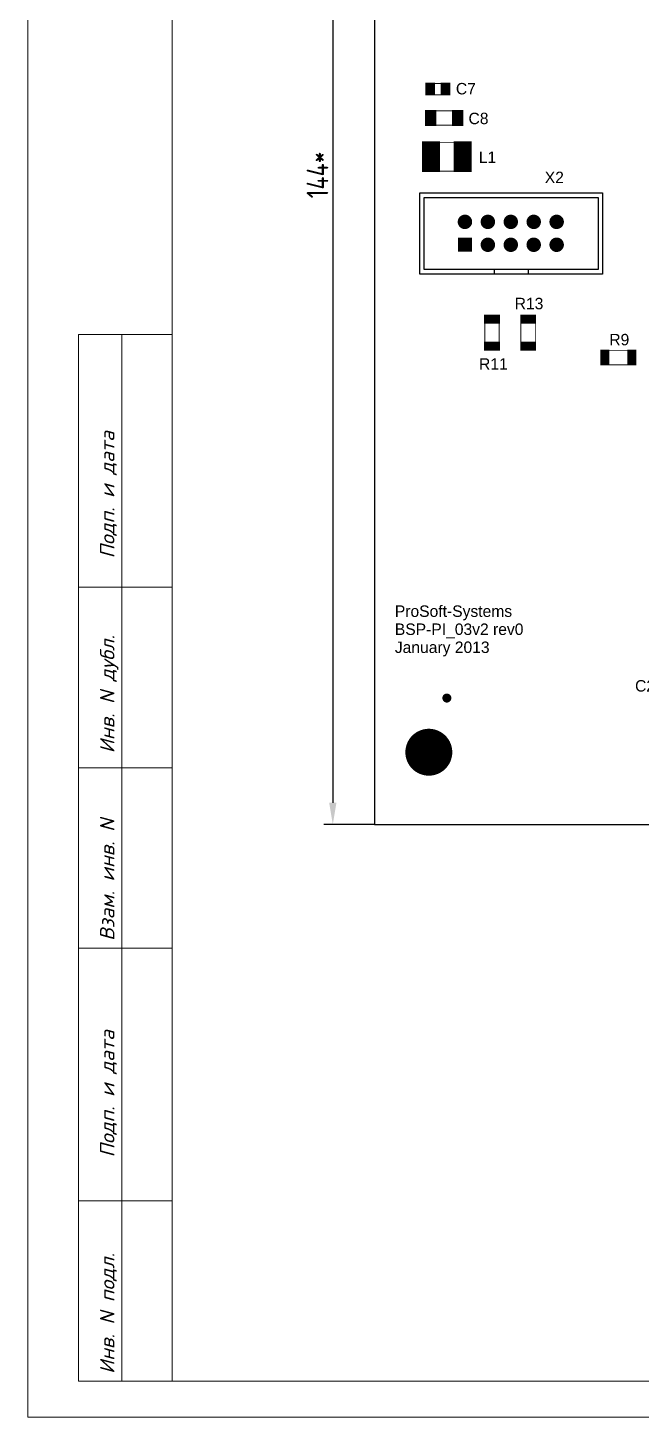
# Model space of a CAD drawing. Extents: x 25 to 880, y 8 to 306.
# Drawn here: x 460 to 544.9, y 9 to 201.5 of the extents above; entities that cross this region are included whole.
import ezdxf
from ezdxf.enums import TextEntityAlignment as Align

# ---------------------------------------------------------------- set-up
doc = ezdxf.new("R2010")
doc.units = 0
doc.header["$MEASUREMENT"] = 0
for name, color, linetype in [('BOARD', 7, 'Continuous'), ('TOP', 7, 'Continuous'), ('TOP_PIN', 7, 'Continuous')]:
    doc.layers.add(name, color=color, linetype=linetype)
doc.layers.add('РАЗМЕРЫ', color=7, linetype='Continuous', lineweight=0)
doc.layers.add('РАМКА', color=7, linetype='Continuous', lineweight=0)
doc.styles.add('ADRF1', font='romans', dxfattribs={"oblique": 15})
doc.styles.add('ГОСТ 2.304', font='CS_Gost2304.shx')
doc.dimstyles.new('ГОСТ', dxfattribs={"dimscale": 0, "dimtxt": 3, "dimasz": 3, "dimexe": 1.25, "dimexo": 0, "dimtad": 1, "dimtoh": 1, "dimdec": 3, "dimtxsty": 'ГОСТ 2.304', "dimcen": 5, "dimadec": 3, "dimazin": 2, "dimtfac": 0.75, "dimtdec": 4, "dimtmove": 1, "dimatfit": 3, "dimfxl": 1, "dimtolj": 1, "dimarcsym": 0})

# ---------------------------------------------------------------- blocks, each defined once
blk = doc.blocks.new('*D649')
at = {"layer": 'Defpoints', "color": 0}
for p in [(508.03, 271.14), (502.23, 91.14), (508.03, 91.14)]:
    blk.add_point(p, dxfattribs=at)
at = {"layer": 'РАЗМЕРЫ', "color": 0, "lineweight": -2}
for p, q in [((508.03, 271.14), (500.98, 271.14)), ((502.23, 268.14), (502.23, 94.14)), ((508.03, 91.14), (500.98, 91.14))]:
    blk.add_line(p, q, dxfattribs=at)
at = {"layer": 'РАЗМЕРЫ', "color": 0}
for points in [[(502.73, 268.14), (501.73, 268.14), (502.23, 271.14)], [(501.73, 94.14), (502.73, 94.14), (502.23, 91.14)]]:
    blk.add_solid(points, dxfattribs=at)
at = {"layer": 'РАЗМЕРЫ', "color": 0, "linetype": 'Continuous', "insert": (500.11, 181.14), "char_height": 3, "attachment_point": 5, "rotation": 90, "style": 'ГОСТ 2.304'}
blk.add_mtext('\\A1;144*', dxfattribs=at)

msp = doc.modelspace()

# ---------------------------------------------------------------- linework, layer by layer
at = {"layer": 'BOARD'}
msp.add_lwpolyline([(508.026, 91.1429), (616.776, 91.1429), (616.776, 271.1429), (508.026, 271.1429)], close=True, dxfattribs=at)
at = {"layer": 'TOP', "const_width": 0.125}
for points in [[(515.526, 192.2404), (515.526, 193.8029), (518.026, 193.8029), (518.026, 192.2404)], [(515.651, 188.0216), (515.651, 190.0216), (519.651, 190.0216), (519.651, 188.0216)], [(515.2135, 181.6466), (515.2135, 185.6466), (520.8385, 185.6466), (520.8385, 181.6466)], [(525.276, 157.3341), (523.276, 157.3341), (523.276, 161.2091), (525.276, 161.2091)], [(530.276, 157.3341), (528.276, 157.3341), (528.276, 161.2091), (530.276, 161.2091)], [(543.7135, 156.8341), (543.7135, 154.8341), (539.8385, 154.8341), (539.8385, 156.8341)]]:
    msp.add_lwpolyline(points, close=True, dxfattribs=at)
at = {"layer": 'TOP'}
for points in [[(514.276, 167.3929), (514.276, 178.6429), (539.5885, 178.6429), (539.5885, 167.3929)], [(514.901, 168.0179), (514.901, 178.0179), (538.9635, 178.0179), (538.9635, 168.0179)], [(521.311, 170.6579), (519.721, 170.6579), (519.721, 172.2479), (521.311, 172.2479)]]:
    msp.add_lwpolyline(points, close=True, dxfattribs=at)
for points in [[(521.311, 174.6329, 1), (519.721, 174.6329, 1)], [(524.491, 174.6329, 1), (522.901, 174.6329, 1)], [(527.671, 174.6329, 1), (526.081, 174.6329, 1)], [(530.851, 174.6329, 1), (529.261, 174.6329, 1)], [(534.031, 174.6329, 1), (532.441, 174.6329, 1)], [(524.491, 171.4529, 1), (522.901, 171.4529, 1)], [(527.671, 171.4529, 1), (526.081, 171.4529, 1)], [(530.851, 171.4529, 1), (529.261, 171.4529, 1)], [(534.031, 171.4529, 1), (532.441, 171.4529, 1)]]:
    msp.add_lwpolyline(points, format="xyb", close=True, dxfattribs=at)
for points in [[(524.5885, 168.0179), (524.5885, 167.3929)], [(529.276, 168.0179), (529.276, 167.3929)]]:
    msp.add_lwpolyline(points, dxfattribs=at)
at = {"layer": 'TOP_PIN', "const_width": 0.125}
for points in [[(515.0885, 192.2091), (515.0885, 193.8341), (516.3385, 193.8341), (516.3385, 192.2091)], [(517.2135, 192.2091), (517.2135, 193.8341), (518.4635, 193.8341), (518.4635, 192.2091)], [(515.0573, 187.9591), (515.0573, 190.0841), (516.4948, 190.0841), (516.4948, 187.9591)], [(518.8073, 187.9591), (518.8073, 190.0841), (520.2448, 190.0841), (520.2448, 187.9591)], [(514.651, 181.5841), (514.651, 185.7091), (517.026, 185.7091), (517.026, 181.5841)], [(519.026, 181.5841), (519.026, 185.7091), (521.401, 185.7091), (521.401, 181.5841)], [(519.6198, 170.5491), (519.6198, 172.3616), (521.4323, 172.3616), (521.4323, 170.5491)], [(523.2448, 160.5841), (523.2448, 161.7091), (525.3073, 161.7091), (525.3073, 160.5841)], [(528.2448, 160.5841), (528.2448, 161.7091), (530.3073, 161.7091), (530.3073, 160.5841)], [(523.2448, 156.8341), (523.2448, 157.9591), (525.3073, 157.9591), (525.3073, 156.8341)], [(528.2448, 156.8341), (528.2448, 157.9591), (530.3073, 157.9591), (530.3073, 156.8341)], [(539.3385, 154.8029), (539.3385, 156.8654), (540.4635, 156.8654), (540.4635, 154.8029)], [(543.0885, 154.8029), (543.0885, 156.8654), (544.2135, 156.8654), (544.2135, 154.8029)]]:
    msp.add_lwpolyline(points, close=True, dxfattribs=at)
for points in [[(515.0885, 193.7679), (516.3385, 193.7679)], [(515.0885, 193.6429), (516.3385, 193.6429)], [(515.0885, 193.5179), (516.3385, 193.5179)], [(515.0885, 193.3929), (516.3385, 193.3929)], [(515.0885, 193.2679), (516.3385, 193.2679)], [(515.0885, 193.1429), (516.3385, 193.1429)], [(515.0885, 193.0179), (516.3385, 193.0179)], [(515.0885, 192.8929), (516.3385, 192.8929)], [(515.0885, 192.7679), (516.3385, 192.7679)], [(515.0885, 192.6429), (516.3385, 192.6429)], [(515.0885, 192.5179), (516.3385, 192.5179)], [(517.2135, 193.7679), (518.4635, 193.7679)], [(517.2135, 193.6429), (518.4635, 193.6429)], [(517.2135, 193.5179), (518.4635, 193.5179)], [(517.2135, 193.3929), (518.4635, 193.3929)], [(517.2135, 193.2679), (518.4635, 193.2679)], [(517.2135, 193.1429), (518.4635, 193.1429)], [(517.2135, 193.0179), (518.4635, 193.0179)], [(517.2135, 192.8929), (518.4635, 192.8929)], [(517.2135, 192.7679), (518.4635, 192.7679)], [(517.2135, 192.6429), (518.4635, 192.6429)], [(517.2135, 192.5179), (518.4635, 192.5179)], [(515.0885, 192.3929), (516.3385, 192.3929)], [(515.0885, 192.2679), (516.3385, 192.2679)], [(517.2135, 192.3929), (518.4635, 192.3929)], [(517.2135, 192.2679), (518.4635, 192.2679)], [(515.0573, 190.0179), (516.4948, 190.0179)], [(515.0573, 189.8929), (516.4948, 189.8929)], [(515.0573, 189.7679), (516.4948, 189.7679)], [(515.0573, 189.6429), (516.4948, 189.6429)], [(515.0573, 189.5179), (516.4948, 189.5179)], [(515.0573, 189.3929), (516.4948, 189.3929)], [(515.0573, 189.2679), (516.4948, 189.2679)], [(515.0573, 189.1429), (516.4948, 189.1429)], [(515.0573, 189.0179), (516.4948, 189.0179)], [(515.0573, 188.8929), (516.4948, 188.8929)], [(515.0573, 188.7679), (516.4948, 188.7679)], [(515.0573, 188.6429), (516.4948, 188.6429)], [(518.8073, 190.0179), (520.2448, 190.0179)], [(518.8073, 189.8929), (520.2448, 189.8929)], [(518.8073, 189.7679), (520.2448, 189.7679)], [(518.8073, 189.6429), (520.2448, 189.6429)], [(518.8073, 189.5179), (520.2448, 189.5179)], [(518.8073, 189.3929), (520.2448, 189.3929)], [(518.8073, 189.2679), (520.2448, 189.2679)], [(518.8073, 189.1429), (520.2448, 189.1429)], [(518.8073, 189.0179), (520.2448, 189.0179)], [(518.8073, 188.8929), (520.2448, 188.8929)], [(518.8073, 188.7679), (520.2448, 188.7679)], [(518.8073, 188.6429), (520.2448, 188.6429)], [(515.0573, 188.5179), (516.4948, 188.5179)], [(515.0573, 188.3929), (516.4948, 188.3929)], [(515.0573, 188.2679), (516.4948, 188.2679)], [(515.0573, 188.1429), (516.4948, 188.1429)], [(515.0573, 188.0179), (516.4948, 188.0179)], [(518.8073, 188.5179), (520.2448, 188.5179)], [(518.8073, 188.3929), (520.2448, 188.3929)], [(518.8073, 188.2679), (520.2448, 188.2679)], [(518.8073, 188.1429), (520.2448, 188.1429)], [(518.8073, 188.0179), (520.2448, 188.0179)], [(514.651, 185.6429), (517.026, 185.6429)], [(514.651, 185.5179), (517.026, 185.5179)], [(514.651, 185.3929), (517.026, 185.3929)], [(514.651, 185.2679), (517.026, 185.2679)], [(514.651, 185.1429), (517.026, 185.1429)], [(514.651, 185.0179), (517.026, 185.0179)], [(514.651, 184.8929), (517.026, 184.8929)], [(514.651, 184.7679), (517.026, 184.7679)], [(519.026, 185.6429), (521.401, 185.6429)], [(519.026, 185.5179), (521.401, 185.5179)], [(519.026, 185.3929), (521.401, 185.3929)], [(519.026, 185.2679), (521.401, 185.2679)], [(519.026, 185.1429), (521.401, 185.1429)], [(519.026, 185.0179), (521.401, 185.0179)], [(519.026, 184.8929), (521.401, 184.8929)], [(519.026, 184.7679), (521.401, 184.7679)], [(514.651, 184.6429), (517.026, 184.6429)], [(514.651, 184.5179), (517.026, 184.5179)], [(514.651, 184.3929), (517.026, 184.3929)], [(514.651, 184.2679), (517.026, 184.2679)], [(514.651, 184.1429), (517.026, 184.1429)], [(514.651, 184.0179), (517.026, 184.0179)], [(514.651, 183.8929), (517.026, 183.8929)], [(514.651, 183.7679), (517.026, 183.7679)], [(514.651, 183.6429), (517.026, 183.6429)], [(514.651, 183.5179), (517.026, 183.5179)], [(514.651, 183.3929), (517.026, 183.3929)], [(514.651, 183.2679), (517.026, 183.2679)], [(514.651, 183.1429), (517.026, 183.1429)], [(514.651, 183.0179), (517.026, 183.0179)], [(514.651, 182.8929), (517.026, 182.8929)], [(519.026, 184.6429), (521.401, 184.6429)], [(519.026, 184.5179), (521.401, 184.5179)], [(519.026, 184.3929), (521.401, 184.3929)], [(519.026, 184.2679), (521.401, 184.2679)], [(519.026, 184.1429), (521.401, 184.1429)], [(519.026, 184.0179), (521.401, 184.0179)], [(519.026, 183.8929), (521.401, 183.8929)], [(519.026, 183.7679), (521.401, 183.7679)], [(519.026, 183.6429), (521.401, 183.6429)], [(519.026, 183.5179), (521.401, 183.5179)], [(519.026, 183.3929), (521.401, 183.3929)], [(519.026, 183.2679), (521.401, 183.2679)], [(519.026, 183.1429), (521.401, 183.1429)], [(519.026, 183.0179), (521.401, 183.0179)], [(519.026, 182.8929), (521.401, 182.8929)], [(514.651, 182.7679), (517.026, 182.7679)], [(514.651, 182.6429), (517.026, 182.6429)], [(514.651, 182.5179), (517.026, 182.5179)], [(514.651, 182.3929), (517.026, 182.3929)], [(514.651, 182.2679), (517.026, 182.2679)], [(514.651, 182.1429), (517.026, 182.1429)], [(514.651, 182.0179), (517.026, 182.0179)], [(514.651, 181.8929), (517.026, 181.8929)], [(514.651, 181.7679), (517.026, 181.7679)], [(514.651, 181.6429), (517.026, 181.6429)], [(519.026, 182.7679), (521.401, 182.7679)], [(519.026, 182.6429), (521.401, 182.6429)], [(519.026, 182.5179), (521.401, 182.5179)], [(519.026, 182.3929), (521.401, 182.3929)], [(519.026, 182.2679), (521.401, 182.2679)], [(519.026, 182.1429), (521.401, 182.1429)], [(519.026, 182.0179), (521.401, 182.0179)], [(519.026, 181.8929), (521.401, 181.8929)], [(519.026, 181.7679), (521.401, 181.7679)], [(519.026, 181.6429), (521.401, 181.6429)], [(519.741, 175.1429), (521.311, 175.1429)], [(519.8398, 175.2679), (521.2123, 175.2679)], [(519.981, 175.3929), (521.071, 175.3929)], [(520.2248, 175.5179), (520.8273, 175.5179)], [(522.916, 175.1429), (524.486, 175.1429)], [(523.0148, 175.2679), (524.3873, 175.2679)], [(523.156, 175.3929), (524.246, 175.3929)], [(523.3998, 175.5179), (524.0023, 175.5179)], [(526.091, 175.1429), (527.661, 175.1429)], [(526.1898, 175.2679), (527.5623, 175.2679)], [(526.331, 175.3929), (527.421, 175.3929)], [(526.5748, 175.5179), (527.1773, 175.5179)], [(529.266, 175.1429), (530.836, 175.1429)], [(529.3648, 175.2679), (530.7373, 175.2679)], [(529.506, 175.3929), (530.596, 175.3929)], [(529.7498, 175.5179), (530.3523, 175.5179)], [(532.441, 175.1429), (534.011, 175.1429)], [(532.5398, 175.2679), (533.9123, 175.2679)], [(532.681, 175.3929), (533.771, 175.3929)], [(532.9248, 175.5179), (533.5273, 175.5179)], [(519.5898, 174.6429), (521.4623, 174.6429)], [(519.596, 174.5179), (521.456, 174.5179)], [(519.5998, 174.7679), (521.4523, 174.7679)], [(519.6198, 174.3929), (521.4323, 174.3929)], [(519.626, 174.8929), (521.426, 174.8929)], [(519.6623, 174.2679), (521.3898, 174.2679)], [(519.6735, 175.0179), (521.3785, 175.0179)], [(519.726, 174.1429), (521.326, 174.1429)], [(519.8173, 174.0179), (521.2348, 174.0179)], [(519.9473, 173.8929), (521.1048, 173.8929)], [(520.1598, 173.7679), (520.8923, 173.7679)], [(522.7648, 174.6429), (524.6373, 174.6429)], [(522.771, 174.5179), (524.631, 174.5179)], [(522.7748, 174.7679), (524.6273, 174.7679)], [(522.7948, 174.3929), (524.6073, 174.3929)], [(522.801, 174.8929), (524.601, 174.8929)], [(522.8373, 174.2679), (524.5648, 174.2679)], [(522.8485, 175.0179), (524.5535, 175.0179)], [(522.901, 174.1429), (524.501, 174.1429)], [(522.9923, 174.0179), (524.4098, 174.0179)], [(523.1223, 173.8929), (524.2798, 173.8929)], [(523.3348, 173.7679), (524.0673, 173.7679)], [(525.9398, 174.6429), (527.8123, 174.6429)], [(525.946, 174.5179), (527.806, 174.5179)], [(525.9498, 174.7679), (527.8023, 174.7679)], [(525.9698, 174.3929), (527.7823, 174.3929)], [(525.976, 174.8929), (527.776, 174.8929)], [(526.0123, 174.2679), (527.7398, 174.2679)], [(526.0235, 175.0179), (527.7285, 175.0179)], [(526.076, 174.1429), (527.676, 174.1429)], [(526.1673, 174.0179), (527.5848, 174.0179)], [(526.2973, 173.8929), (527.4548, 173.8929)], [(526.5098, 173.7679), (527.2423, 173.7679)], [(529.1148, 174.6429), (530.9873, 174.6429)], [(529.121, 174.5179), (530.981, 174.5179)], [(529.1248, 174.7679), (530.9773, 174.7679)], [(529.1448, 174.3929), (530.9573, 174.3929)], [(529.151, 174.8929), (530.951, 174.8929)], [(529.1873, 174.2679), (530.9148, 174.2679)], [(529.1985, 175.0179), (530.9035, 175.0179)], [(529.251, 174.1429), (530.851, 174.1429)], [(529.3423, 174.0179), (530.7598, 174.0179)], [(529.4723, 173.8929), (530.6298, 173.8929)], [(529.6848, 173.7679), (530.4173, 173.7679)], [(532.2898, 174.6429), (534.1623, 174.6429)], [(532.296, 174.5179), (534.156, 174.5179)], [(532.2998, 174.7679), (534.1523, 174.7679)], [(532.3198, 174.3929), (534.1323, 174.3929)], [(532.326, 174.8929), (534.126, 174.8929)], [(532.3623, 174.2679), (534.0898, 174.2679)], [(532.3735, 175.0179), (534.0785, 175.0179)], [(532.426, 174.1429), (534.026, 174.1429)], [(532.5173, 174.0179), (533.9348, 174.0179)], [(532.6473, 173.8929), (533.8048, 173.8929)], [(532.8598, 173.7679), (533.5923, 173.7679)], [(519.6198, 172.2679), (521.4323, 172.2679)], [(519.6198, 172.1429), (521.4323, 172.1429)], [(519.6198, 172.0179), (521.4323, 172.0179)], [(519.6198, 171.8929), (521.4323, 171.8929)], [(519.6198, 171.7679), (521.4323, 171.7679)], [(519.6198, 171.6429), (521.4323, 171.6429)], [(519.6198, 171.5179), (521.4323, 171.5179)], [(519.6198, 171.3929), (521.4323, 171.3929)], [(522.766, 171.5179), (524.636, 171.5179)], [(522.766, 171.3929), (524.636, 171.3929)], [(522.7835, 171.6429), (524.6185, 171.6429)], [(522.8173, 171.7679), (524.5848, 171.7679)], [(522.8723, 171.8929), (524.5298, 171.8929)], [(522.951, 172.0179), (524.451, 172.0179)], [(523.0648, 172.1429), (524.3373, 172.1429)], [(523.2335, 172.2679), (524.1685, 172.2679)], [(525.941, 171.5179), (527.811, 171.5179)], [(525.941, 171.3929), (527.811, 171.3929)], [(525.9585, 171.6429), (527.7935, 171.6429)], [(525.9923, 171.7679), (527.7598, 171.7679)], [(526.0473, 171.8929), (527.7048, 171.8929)], [(526.126, 172.0179), (527.626, 172.0179)], [(526.2398, 172.1429), (527.5123, 172.1429)], [(526.4085, 172.2679), (527.3435, 172.2679)], [(529.116, 171.5179), (530.986, 171.5179)], [(529.116, 171.3929), (530.986, 171.3929)], [(529.1335, 171.6429), (530.9685, 171.6429)], [(529.1673, 171.7679), (530.9348, 171.7679)], [(529.2223, 171.8929), (530.8798, 171.8929)], [(529.301, 172.0179), (530.801, 172.0179)], [(529.4148, 172.1429), (530.6873, 172.1429)], [(529.5835, 172.2679), (530.5185, 172.2679)], [(532.291, 171.5179), (534.161, 171.5179)], [(532.291, 171.3929), (534.161, 171.3929)], [(532.3085, 171.6429), (534.1435, 171.6429)], [(532.3423, 171.7679), (534.1098, 171.7679)], [(532.3973, 171.8929), (534.0548, 171.8929)], [(532.476, 172.0179), (533.976, 172.0179)], [(532.5898, 172.1429), (533.8623, 172.1429)], [(532.7585, 172.2679), (533.6935, 172.2679)], [(519.6198, 171.2679), (521.4323, 171.2679)], [(519.6198, 171.1429), (521.4323, 171.1429)], [(519.6198, 171.0179), (521.4323, 171.0179)], [(519.6198, 170.8929), (521.4323, 170.8929)], [(519.6198, 170.7679), (521.4323, 170.7679)], [(519.6198, 170.6429), (521.4323, 170.6429)], [(522.7835, 171.2679), (524.6185, 171.2679)], [(522.8173, 171.1429), (524.5848, 171.1429)], [(522.8723, 171.0179), (524.5298, 171.0179)], [(522.951, 170.8929), (524.451, 170.8929)], [(523.0648, 170.7679), (524.3373, 170.7679)], [(523.2335, 170.6429), (524.1685, 170.6429)], [(525.9585, 171.2679), (527.7935, 171.2679)], [(525.9923, 171.1429), (527.7598, 171.1429)], [(526.0473, 171.0179), (527.7048, 171.0179)], [(526.126, 170.8929), (527.626, 170.8929)], [(526.2398, 170.7679), (527.5123, 170.7679)], [(526.4085, 170.6429), (527.3435, 170.6429)], [(529.1335, 171.2679), (530.9685, 171.2679)], [(529.1673, 171.1429), (530.9348, 171.1429)], [(529.2223, 171.0179), (530.8798, 171.0179)], [(529.301, 170.8929), (530.801, 170.8929)], [(529.4148, 170.7679), (530.6873, 170.7679)], [(529.5835, 170.6429), (530.5185, 170.6429)], [(532.3085, 171.2679), (534.1435, 171.2679)], [(532.3423, 171.1429), (534.1098, 171.1429)], [(532.3973, 171.0179), (534.0548, 171.0179)], [(532.476, 170.8929), (533.976, 170.8929)], [(532.5898, 170.7679), (533.8623, 170.7679)], [(532.7585, 170.6429), (533.6935, 170.6429)], [(523.2448, 161.6429), (525.3073, 161.6429)], [(523.2448, 161.5179), (525.3073, 161.5179)], [(523.2448, 161.3929), (525.3073, 161.3929)], [(523.2448, 161.2679), (525.3073, 161.2679)], [(523.2448, 161.1429), (525.3073, 161.1429)], [(523.2448, 161.0179), (525.3073, 161.0179)], [(523.2448, 160.8929), (525.3073, 160.8929)], [(523.2448, 160.7679), (525.3073, 160.7679)], [(523.2448, 160.6429), (525.3073, 160.6429)], [(528.2448, 161.6429), (530.3073, 161.6429)], [(528.2448, 161.5179), (530.3073, 161.5179)], [(528.2448, 161.3929), (530.3073, 161.3929)], [(528.2448, 161.2679), (530.3073, 161.2679)], [(528.2448, 161.1429), (530.3073, 161.1429)], [(528.2448, 161.0179), (530.3073, 161.0179)], [(528.2448, 160.8929), (530.3073, 160.8929)], [(528.2448, 160.7679), (530.3073, 160.7679)], [(528.2448, 160.6429), (530.3073, 160.6429)], [(523.2448, 157.8929), (525.3073, 157.8929)], [(528.2448, 157.8929), (530.3073, 157.8929)], [(523.2448, 157.7679), (525.3073, 157.7679)], [(523.2448, 157.6429), (525.3073, 157.6429)], [(523.2448, 157.5179), (525.3073, 157.5179)], [(523.2448, 157.3929), (525.3073, 157.3929)], [(523.2448, 157.2679), (525.3073, 157.2679)], [(523.2448, 157.1429), (525.3073, 157.1429)], [(523.2448, 157.0179), (525.3073, 157.0179)], [(523.2448, 156.8929), (525.3073, 156.8929)], [(528.2448, 157.7679), (530.3073, 157.7679)], [(528.2448, 157.6429), (530.3073, 157.6429)], [(528.2448, 157.5179), (530.3073, 157.5179)], [(528.2448, 157.3929), (530.3073, 157.3929)], [(528.2448, 157.2679), (530.3073, 157.2679)], [(528.2448, 157.1429), (530.3073, 157.1429)], [(528.2448, 157.0179), (530.3073, 157.0179)], [(528.2448, 156.8929), (530.3073, 156.8929)], [(539.3385, 156.7679), (540.4635, 156.7679)], [(539.3385, 156.6429), (540.4635, 156.6429)], [(539.3385, 156.5179), (540.4635, 156.5179)], [(539.3385, 156.3929), (540.4635, 156.3929)], [(539.3385, 156.2679), (540.4635, 156.2679)], [(539.3385, 156.1429), (540.4635, 156.1429)], [(539.3385, 156.0179), (540.4635, 156.0179)], [(539.3385, 155.8929), (540.4635, 155.8929)], [(543.0885, 156.7679), (544.2135, 156.7679)], [(543.0885, 156.6429), (544.2135, 156.6429)], [(543.0885, 156.5179), (544.2135, 156.5179)], [(543.0885, 156.3929), (544.2135, 156.3929)], [(543.0885, 156.2679), (544.2135, 156.2679)], [(543.0885, 156.1429), (544.2135, 156.1429)], [(543.0885, 156.0179), (544.2135, 156.0179)], [(543.0885, 155.8929), (544.2135, 155.8929)], [(539.3385, 155.7679), (540.4635, 155.7679)], [(539.3385, 155.6429), (540.4635, 155.6429)], [(539.3385, 155.5179), (540.4635, 155.5179)], [(539.3385, 155.3929), (540.4635, 155.3929)], [(539.3385, 155.2679), (540.4635, 155.2679)], [(539.3385, 155.1429), (540.4635, 155.1429)], [(539.3385, 155.0179), (540.4635, 155.0179)], [(539.3385, 154.8929), (540.4635, 154.8929)], [(543.0885, 155.7679), (544.2135, 155.7679)], [(543.0885, 155.6429), (544.2135, 155.6429)], [(543.0885, 155.5179), (544.2135, 155.5179)], [(543.0885, 155.3929), (544.2135, 155.3929)], [(543.0885, 155.2679), (544.2135, 155.2679)], [(543.0885, 155.1429), (544.2135, 155.1429)], [(543.0885, 155.0179), (544.2135, 155.0179)], [(543.0885, 154.8929), (544.2135, 154.8929)], [(517.4648, 108.6429), (518.5873, 108.6429)], [(517.4773, 108.7679), (518.5748, 108.7679)], [(517.4785, 108.5179), (518.5735, 108.5179)], [(517.521, 108.8929), (518.531, 108.8929)], [(517.5248, 108.3929), (518.5273, 108.3929)], [(517.6035, 109.0179), (518.4485, 109.0179)], [(517.611, 108.2679), (518.441, 108.2679)], [(517.7623, 109.1429), (518.2898, 109.1429)], [(517.776, 108.1429), (518.276, 108.1429)], [(514.1498, 104.0179), (516.9023, 104.0179)], [(514.4498, 104.1429), (516.6023, 104.1429)], [(514.8985, 104.2679), (516.1535, 104.2679)], [(512.461, 102.0179), (518.591, 102.0179)], [(512.4998, 102.1429), (518.5523, 102.1429)], [(512.5448, 102.2679), (518.5073, 102.2679)], [(512.5948, 102.3929), (518.4573, 102.3929)], [(512.651, 102.5179), (518.401, 102.5179)], [(512.7135, 102.6429), (518.3385, 102.6429)], [(512.7848, 102.7679), (518.2673, 102.7679)], [(512.8623, 102.8929), (518.1898, 102.8929)], [(512.9485, 103.0179), (518.1035, 103.0179)], [(513.0448, 103.1429), (518.0073, 103.1429)], [(513.151, 103.2679), (517.901, 103.2679)], [(513.2685, 103.3929), (517.7835, 103.3929)], [(513.401, 103.5179), (517.651, 103.5179)], [(513.5498, 103.6429), (517.5023, 103.6429)], [(513.7185, 103.7679), (517.3335, 103.7679)], [(513.9148, 103.8929), (517.1373, 103.8929)], [(512.3385, 101.1429), (518.7135, 101.1429)], [(512.341, 101.2679), (518.711, 101.2679)], [(512.341, 101.0179), (518.711, 101.0179)], [(512.3485, 101.3929), (518.7035, 101.3929)], [(512.3485, 100.8929), (518.7035, 100.8929)], [(512.361, 101.5179), (518.691, 101.5179)], [(512.361, 100.7679), (518.691, 100.7679)], [(512.3785, 101.6429), (518.6735, 101.6429)], [(512.3785, 100.6429), (518.6735, 100.6429)], [(512.401, 101.7679), (518.651, 101.7679)], [(512.401, 100.5179), (518.651, 100.5179)], [(512.4285, 101.8929), (518.6235, 101.8929)], [(512.4285, 100.3929), (518.6235, 100.3929)], [(512.461, 100.2679), (518.591, 100.2679)], [(512.4998, 100.1429), (518.5523, 100.1429)], [(512.5448, 100.0179), (518.5073, 100.0179)], [(512.5948, 99.8929), (518.4573, 99.8929)], [(512.651, 99.7679), (518.401, 99.7679)], [(512.7135, 99.6429), (518.3385, 99.6429)], [(512.7848, 99.5179), (518.2673, 99.5179)], [(512.8623, 99.3929), (518.1898, 99.3929)], [(512.9485, 99.2679), (518.1035, 99.2679)], [(513.0448, 99.1429), (518.0073, 99.1429)], [(513.151, 99.0179), (517.901, 99.0179)], [(513.2685, 98.8929), (517.7835, 98.8929)], [(513.401, 98.7679), (517.651, 98.7679)], [(513.5498, 98.6429), (517.5023, 98.6429)], [(513.7185, 98.5179), (517.3335, 98.5179)], [(513.9148, 98.3929), (517.1373, 98.3929)], [(514.1498, 98.2679), (516.9023, 98.2679)], [(514.4498, 98.1429), (516.6023, 98.1429)], [(514.8985, 98.0179), (516.1535, 98.0179)]]:
    msp.add_lwpolyline(points, dxfattribs=at)
for points in [[(520.526, 173.6929, 1), (520.526, 175.5679, 1)], [(523.701, 173.6929, 1), (523.701, 175.5679, 1)], [(526.876, 173.6929, 1), (526.876, 175.5679, 1)], [(530.051, 173.6929, 1), (530.051, 175.5679, 1)], [(533.226, 173.6929, 1), (533.226, 175.5679, 1)], [(523.701, 170.5179, 1), (523.701, 172.3929, 1)], [(526.876, 170.5179, 1), (526.876, 172.3929, 1)], [(530.051, 170.5179, 1), (530.051, 172.3929, 1)], [(533.226, 170.5179, 1), (533.226, 172.3929, 1)], [(518.026, 108.0841, 1), (518.026, 109.2091, 1)], [(515.526, 97.9554, 1), (515.526, 104.3304, 1)]]:
    msp.add_lwpolyline(points, format="xyb", close=True, dxfattribs=at)
at = {"layer": 'РАМКА'}
for p, q in [((460, 306), (460, 9)), ((480, 14), (480, 301)), ((467, 14), (467, 159)), ((480, 159), (467, 159)), ((473, 14), (473, 159)), ((480, 124), (467, 124)), ((480, 99), (467, 99)), ((480, 74), (467, 74)), ((480, 39), (467, 39)), ((480, 14), (467, 14)), ((875, 14), (480, 14)), ((460, 9), (880, 9))]:
    msp.add_line(p, q, dxfattribs=at)

# ---------------------------------------------------------------- texts
at = {"layer": 'TOP', "width": 1.019685}
for s, p in [('C7', (520.6574, 192.2903)), ('C8', (522.4074, 188.1653)), ('L1', (523.6574, 182.7903)), ('X2', (532.9057, 179.9932)), ('R13', (529.401, 162.5216)), ('R9', (541.901, 157.5216)), ('R11', (524.4635, 154.1429)), ('С21', (546.0691, 109.547))]:
    msp.add_text(s, height=1.5875, dxfattribs=at).set_placement(p, align=Align.CENTER)
for s, p in [('ProSoft-Systems', (510.8223, 119.8929)), ('BSP-PI_03v2 rev0', (510.8223, 117.3929)), ('January 2013', (510.8223, 114.8929))]:
    msp.add_text(s, height=1.5875, dxfattribs=at).set_placement(p)
at = {"layer": 'РАМКА', "style": 'ADRF1', "oblique": 15}
for s, p in [('Подп. и дата', (472, 128)), ('Инв. N дубл.', (472, 101)), ('Взам. инв. N', (472, 75)), ('Подп. и дата', (472, 45)), ('Инв. N подл.', (472, 15))]:
    msp.add_text(s, height=2, rotation=90, dxfattribs=at).set_placement(p)

# ---------------------------------------------------------------- dimensions: what is measured, and where the dimension line sits
at = {"layer": 'РАЗМЕРЫ'}
dim = msp.add_linear_dim(base=(502.2314, 91.1429), p1=(508.026, 271.1429), p2=(508.026, 91.1429), angle=90, dimstyle='ГОСТ', override={"dimscale": 1, "dimlfac": 0.8, "dimpost": '*', "dimtxsty": 'ГОСТ 2.304', "dimsah": 1, "dimtolj": 1}, dxfattribs=at)
dim.commit()
dim.dimension.update_dxf_attribs({"geometry": '*D649', "text_midpoint": (500.1064, 181.1429)})

doc.saveas('drawing.dxf')
